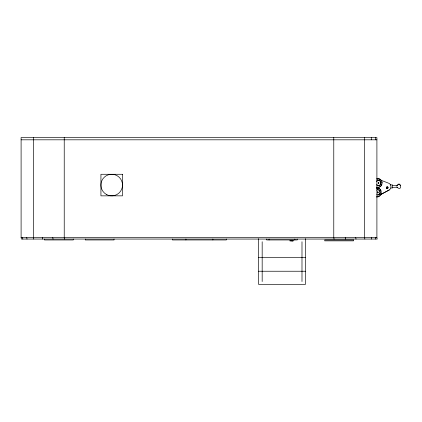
<?xml version="1.0" encoding="UTF-8"?>
<svg xmlns="http://www.w3.org/2000/svg" width="422" height="422" viewBox="0 0 422 422"><rect width="100%" height="100%" fill="white"/><g stroke="black" fill="none" stroke-linecap="round" stroke-linejoin="round"><path stroke-width="0.63" d="M392.513 186.883L392.518 184.894L390.223 184.889M392.513 187.568L392.507 187.996L390.788 187.99M397.624 187.157L392.507 187.405M378.033 192.532L377.827 191.836M380 193.007L380.074 192.29M396.712 186.081C400.626 179.049 403.079 192.522 396.88 187.157M380.538 184.298C381.393 182.784 380.459 180.69 378.761 180.315M381.852 184.103L380.697 186.234M381.055 193.476L379.9 195.613M293.633 240.561L292.789 241.22L289.909 240.925M377.854 192.865L378.123 192.348L377.674 191.725M378.038 192.712L377.706 192.986M379.826 193.677L378.851 194.706L377.484 195.112M292.836 240.593L289.877 240.598M380.148 194.827L389.327 189.932C391.542 188.497 391.542 184.905 389.327 183.47L380.776 180.157M376.403 181.36L376.967 180.975M378.502 183.607L378.845 182.969L378.465 182.351M379.563 185.332C382.221 184.045 380.533 179.888 378.133 180.241M380.201 184.878L378.903 185.622M380.702 194.521L389.327 189.932M376.883 180.975L377.532 180.721M378.328 183.686L378.919 182.969L378.291 182.283M380.138 186.672L378.007 187.305L376.857 187.189M378.112 195.001C380.101 194.447 380.818 191.752 379.214 190.369M379.341 196.045L377.173 196.678M398.02 184.683L399.46 184.614L400.446 185.553M376.63 178.891L377.774 178.717L379.932 179.234M377.447 180.721L378.054 180.621M378.988 185.622L378.281 185.738M377.421 187.7C381.435 187.753 383.967 182.162 380.517 179.603M376.651 190.095L377.263 190M376.82 196.583L377.901 196.409M376.624 197.074C382.379 197.29 382.949 187.901 376.978 188.091M21.1 139.814L376.904 139.814M377.094 178.321L379.526 178.886L380.839 179.893M377.373 178.812L378.476 178.928M377.189 179.086L377.933 179.086M378.186 185.353L377.569 185.29M377.337 189.62L378.049 189.694M377.389 194.732L376.777 194.669M21.1 237.581L376.904 237.581L377.205 239.058L21.401 239.058L21.1 237.581L21.1 137.567L376.904 137.567L376.904 237.581M258.633 257.589L305.412 257.589M258.633 271.235L305.412 271.235M392.513 185.49L397.624 185.506M376.371 187.7C378.444 187.653 380.391 189.067 380.992 191.05M376.593 188.191L378.703 188.697M376.994 185.068L377.658 185.29M377.97 189.694L378.719 189.947M379.499 179.318L380.386 179.962M376.493 184.709L377.078 185.068M378.634 189.947L380.043 191.583M375.48 237.581L375.775 239.058M371.281 237.581L371.582 239.058M364.861 239.058L364.561 237.581L364.561 137.567M355.714 237.581L356.01 239.058M345.243 237.581L345.544 239.058M334.076 239.058L333.776 237.581L333.776 137.567M64.529 239.058L64.228 237.581L64.228 137.567M52.755 237.581L53.056 239.058M42.29 237.581L42.59 239.058M33.739 239.058L33.438 237.581L33.438 137.567M26.723 237.581L27.019 239.058M22.524 237.581L22.825 239.058M381.783 181.671L381.979 182.884M375.48 137.567L375.48 139.814M371.281 137.567L371.281 139.814M305.412 238.641L305.412 284.433L258.633 284.433L258.633 238.641M301.988 241.753L301.988 281.537M297.236 239.058L297.236 239.954L266.688 239.954L266.688 239.058M294.83 239.058L294.83 239.954M269.094 239.058L269.094 239.954M262.173 241.753L262.173 281.537M226.34 239.058L226.34 239.954L172.429 239.954L172.429 239.058M212.862 239.058L212.862 239.954M185.907 239.058L185.907 239.954M114.04 239.058L114.04 239.954L85.291 239.954L85.291 239.058M73.259 239.058L73.259 239.954L44.505 239.954L44.505 239.058M122.491 174.281L100.932 174.281L100.932 195.845L122.491 195.845L122.491 174.281M353.467 239.954L324.713 239.954L324.713 240.857L353.467 240.857L353.467 239.954M106.312 194.41A10.798 10.798 0 0 0 122.512 185.063A10.798 10.798 0 0 0 106.312 175.71A10.798 10.798 0 0 0 106.312 194.41M386.663 188.381A0.913 0.913 0 0 0 388.134 187.801A0.913 0.913 0 0 0 386.895 186.819A0.913 0.913 0 0 0 386.663 188.381M386.874 188.133A0.596 0.596 0 0 0 387.834 187.753A0.596 0.596 0 0 0 387.027 187.115A0.596 0.596 0 0 0 386.874 188.133A0.596 0.596 0 0 0 387.818 187.753A0.596 0.596 0 0 0 387.011 187.115A0.596 0.596 0 0 0 386.858 188.133"/></g></svg>
